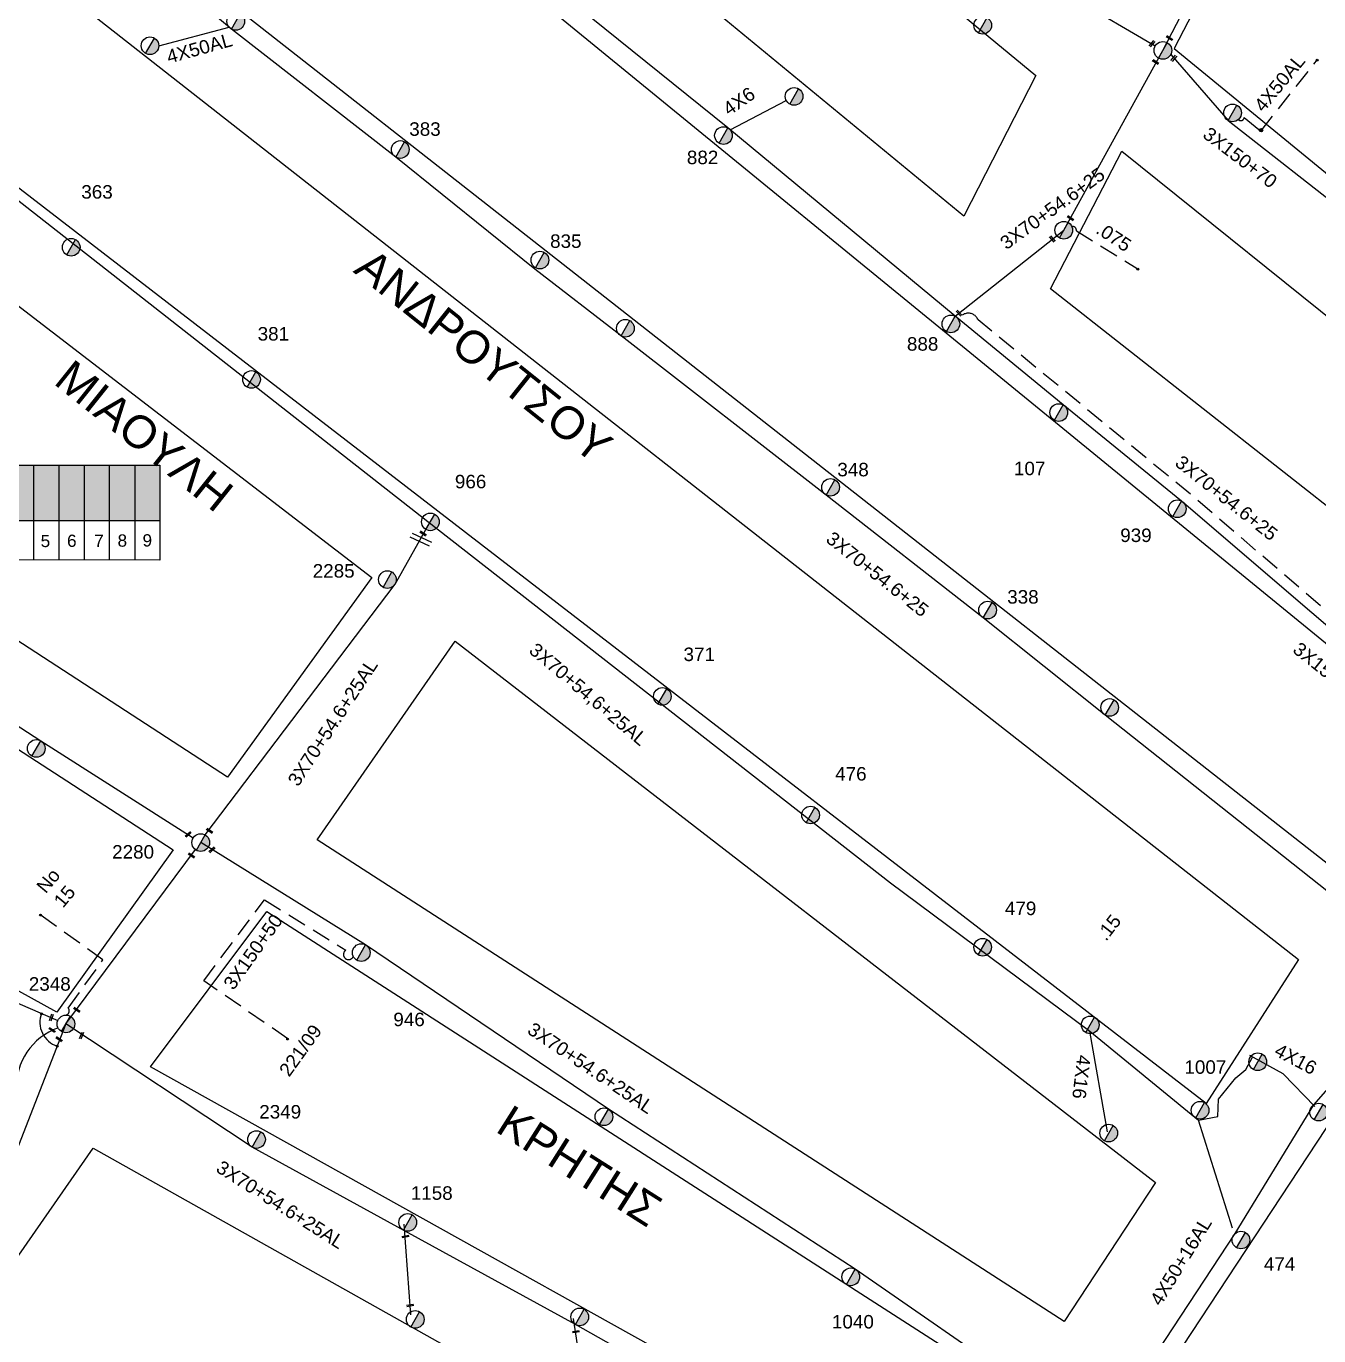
# Model space of a CAD drawing. Header units: millimetres. Extents: x 1421 to 13344, y 800 to 1949.
# Drawn here: x 11303.3 to 11475.7, y 1154.6 to 1329.3 of the extents above; entities that cross this region are included whole.
import ezdxf

# ---------------------------------------------------------------- set-up
doc = ezdxf.new("R2010")
doc.units = ezdxf.units.MM
doc.linetypes.add('DASHED', pattern=[19.05, 12.7, -6.35])
for name, color, linetype in [('Pillar OTE', 7, 'Continuous'), ('Άγνωστα', 7, 'Continuous'), ('Γυμνά εναέρια ΧΤ (3Φ)   4x50CU', 7, 'Continuous'), ('Γυμνά εναέρια ΧΤ και ΦΟΠ (3Φ)   4x50+16AL', 7, 'Continuous'), ('Εναέρια παροχή ΧΤ 4x16', 7, 'SYN_LINE'), ('Καλώδια ΧΤ   3x150+50CU', 7, 'DASHED'), ('Καλώδια ΧΤ   3x150+70AL', 7, 'DASHED'), ('Καλώδια ΧΤ   3x150AL+50CU', 7, 'DASHED'), ('Μηχανική τομή', 7, 'Continuous'), ('Στύλος ΦΜ', 7, 'Continuous'), ('Στύλος ΦΜ @ 1', 7, 'Continuous'), ('Συνδέσεις', 7, 'Continuous'), ('Συνεστραμμένα ΧΤ   3x70+54.6+25 AL', 7, 'SYN_LINE'), ('Τομή', 7, 'Continuous'), ('Υπόβαθρο ΔΕΗ', 7, 'Continuous'), ('Υπόγεια Καλώδια Δικτύου ΧΤ   .075', 7, 'DASHED'), ('Υπόγεια Καλώδια Δικτύου ΧΤ   .15', 7, 'DASHED'), ('Υπόγεια καλώδια Παροχών ΧΤ   4x50AL', 7, 'DASHED'), ('Υπόγεια καλώδια Παροχών ΧΤ   4x6', 7, 'DASHED')]:
    doc.layers.add(name, color=color, linetype=linetype)
doc.styles.add('arial', font='ARIAL.TTF')
doc.styles.get("Standard").update_dxf_attribs({"font": 'ARIAL.TTF'})
doc.linetypes.add('SYN_LINE', pattern='A,0.5,-0.0001,["/\\/\\/\\/",Standard,S=0.1,R=0,X=0,Y=-0.05],-0.25', length=0.7501)

# ---------------------------------------------------------------- blocks, each defined once
blk = doc.blocks.new('ΥΠΑΡΧΩΝ ΤΣΙΜΕΝΤΕΝΙΟΣ ΣΤΥΛΟΣ')
at = {"layer": 'Στύλος ΦΜ'}
blk.add_hatch(color=7, dxfattribs=at).paths.add_polyline_path([(-1.29, -2.28, 0.574793), (2.62, 0, 0.268822), (1.3, 2.27)])
at = {"layer": 'Στύλος ΦΜ', "color": 7}
blk.add_line((-1.29, -2.28), (1.3, 2.27), dxfattribs=at)
blk.add_circle((0, 0), 2.62, dxfattribs=at)
at = {"layer": 'Στύλος ΦΜ', "flags": 4}
for tag, p in [('ΑΡΙΘΜΟΣ', (-4.68, 8.05)), ('ΤΥΠΟΣ', (-4.91, 3.03))]:
    blk.add_attdef(tag, p, '', height=4, dxfattribs=at)
blk = doc.blocks.new('ΜΗΧΑΝΙΚΗ ΤΟΜΗ')
at = {"layer": 'Μηχανική τομή', "ltscale": 40}
for p, q in [((-1.89, 0.78), (1.89, 0.78)), ((1.89, 0), (-1.89, 0))]:
    blk.add_line(p, q, dxfattribs=at)
blk = doc.blocks.new('ΤΟΜΗ')
at = {"layer": 'Τομή', "ltscale": 40}
for p, q in [((-5.68, 0), (5.68, 0)), ((5.68, -2.33), (-5.68, -2.33))]:
    blk.add_line(p, q, dxfattribs=at)
blk = doc.blocks.new('_ΣΥΝΔΕΣΗ')
at = {"layer": 'Συνδέσεις', "linetype": 'SYN_LINE', "ltscale": 40}
blk.add_hatch(color=256, dxfattribs=at).paths.add_polyline_path([(0.5, -0.01, 1), (-0.5, -0.01, 1)])
at = {"layer": 'Συνδέσεις'}
blk.add_circle((0, -0.01), 0.5, dxfattribs=at)

msp = doc.modelspace()

# ---------------------------------------------------------------- hatches: boundary and pattern name
at = {"layer": 'Καλώδια ΧΤ   3x150AL+50CU', "linetype": 'DASHED', "ltscale": 0.2}
h = msp.add_hatch(color=30, dxfattribs=at)
h.dxf.hatch_style = 1
h.paths.add_polyline_path([(11300.98903, 1263.3691), (11304.28659, 1263.3659), (11304.28705, 1270.73574), (11300.98949, 1270.73594)])
h = msp.add_hatch(color=85, dxfattribs=at)
h.dxf.hatch_style = 1
h.paths.add_polyline_path([(11304.28659, 1263.3659), (11307.67259, 1263.36261), (11307.67305, 1270.73553), (11304.28705, 1270.73574)])
h = msp.add_hatch(color=6, dxfattribs=at)
h.dxf.hatch_style = 1
h.paths.add_polyline_path([(11307.67259, 1263.36261), (11311.06923, 1263.35931), (11311.06969, 1270.73531), (11307.67305, 1270.73553)])
h = msp.add_hatch(color=27, dxfattribs=at)
h.dxf.hatch_style = 1
h.paths.add_polyline_path([(11314.40674, 1270.7351), (11311.06969, 1270.73531), (11311.06923, 1263.35931), (11314.40628, 1263.35607)])
h = msp.add_hatch(color=1, dxfattribs=at)
h.dxf.hatch_style = 1
h.paths.add_polyline_path([(11317.79511, 1270.73489), (11314.40674, 1270.7351), (11314.40628, 1263.35607), (11317.79465, 1263.35278)])
h = msp.add_hatch(color=5, dxfattribs=at)
h.dxf.hatch_style = 1
h.paths.add_polyline_path([(11321.11522, 1270.73468), (11317.79511, 1270.73489), (11317.79465, 1263.35278), (11321.11475, 1263.34956)])

# ---------------------------------------------------------------- linework, layer by layer
at = {"layer": 'Pillar OTE', "ltscale": 40}
for points in [[(11290.78135, 1258.0963), (11290.78214, 1270.73658), (11321.11522, 1270.73468), (11321.11442, 1258.06693), (11290.78135, 1258.09722)], [(11304.28626, 1258.08374), (11304.28705, 1270.73574)], [(11307.67225, 1258.08036), (11307.67305, 1270.73553)], [(11311.0689, 1258.07696), (11311.06969, 1270.73531)], [(11314.40595, 1258.07363), (11314.40674, 1270.7351)], [(11317.79432, 1258.07025), (11317.79511, 1270.73489)], [(11290.78168, 1263.37902), (11321.11475, 1263.34956)]]:
    msp.add_lwpolyline(points, dxfattribs=at)
at = {"layer": 'Άγνωστα', "color": 6, "linetype": 'SYN_LINE', "ltscale": 8}
msp.add_lwpolyline([(11397.20976, 1315.49465), (11404.69379, 1319.41284)], dxfattribs=at)
at = {"layer": 'Άγνωστα', "color": 173, "linetype": 'DASHED', "ltscale": 0.2}
msp.add_lwpolyline([(11308.57367, 1197.34765, 0.551486026), (11308.88977, 1198.28791), (11313.51331, 1204.72896), (11305.27631, 1210.64166)], format="xyb", dxfattribs=at)
at = {"layer": 'Άγνωστα', "color": 27}
for points in [[(11459.71619, 1183.34529), (11462.29153, 1183.83008), (11462.34545, 1186.14656), (11464.66444, 1189.00174), (11466.01269, 1190.07917), (11466.9188, 1191.74823)], [(11464.2329, 1168.91441), (11459.71619, 1183.34529)]]:
    msp.add_lwpolyline(points, dxfattribs=at)
at = {"layer": 'Γυμνά εναέρια ΧΤ (3Φ)   4x50CU', "color": 2, "linetype": 'Continuous', "ltscale": 0.2}
msp.add_lwpolyline([(11320.96847, 1326.68119), (11330.33434, 1329.21332)], dxfattribs=at)
at = {"layer": 'Γυμνά εναέρια ΧΤ και ΦΟΠ (3Φ)   4x50+16AL', "color": 1, "linetype": 'Continuous', "ltscale": 0.2}
msp.add_lwpolyline([(11531.70667, 1246.51267), (11509.46094, 1224.49512), (11491.81725, 1204.4851), (11475.03747, 1185.36143), (11464.54475, 1168.18591), (11452.20048, 1149.4014), (11436.55048, 1125.62111)], dxfattribs=at)
at = {"layer": 'Εναέρια παροχή ΧΤ 4x16', "color": 27, "ltscale": 20}
for points in [[(11447.56867, 1181.78297), (11445.19577, 1195.19696)], [(11475.22916, 1185.16332), (11471.00282, 1189.53107), (11466.53148, 1191.9585)]]:
    msp.add_lwpolyline(points, dxfattribs=at)
at = {"layer": 'Καλώδια ΧΤ   3x150+50CU', "color": 6, "linetype": 'DASHED', "ltscale": 0.2}
msp.add_lwpolyline([(11492.19241, 1248.42926), (11487.53469, 1242.04444), (11458.62102, 1266.86552), (11430.28033, 1290.13239, 0.784726047), (11427.58813, 1289.7708)], format="xyb", dxfattribs=at)
at = {"layer": 'Καλώδια ΧΤ   3x150+70AL', "color": 6, "linetype": 'DASHED', "ltscale": 0.2}
msp.add_lwpolyline([(11464.99838, 1316.85511, 0.632298938), (11465.79201, 1317.12998), (11468.01129, 1315.31253)], format="xyb", dxfattribs=at)
at = {"layer": 'Καλώδια ΧΤ   3x150AL+50CU', "color": 1, "linetype": 'DASHED', "ltscale": 0.2}
msp.add_lwpolyline([(11338.16268, 1194.18797), (11326.97594, 1201.94316), (11326.97594, 1201.94316), (11326.97594, 1201.94316), (11326.97594, 1201.94316), (11335.06691, 1212.74882), (11345.91849, 1206.0138, 1.359281581), (11346.9226, 1205.17729)], format="xyb", dxfattribs=at)
at = {"layer": 'Συνεστραμμένα ΧΤ   3x70+54.6+25 AL', "color": 6, "linetype": 'SYN_LINE', "ltscale": 20}
for points in [[(11492.18856, 1236.11902), (11457.44864, 1265.94168), (11441.6343, 1278.78707), (11427.23766, 1290.60627), (11396.89983, 1315.75153), (11365.91421, 1340.76902), (11337.72195, 1364.03334), (11321.12227, 1375.3679)], [(11427.23766, 1290.60627), (11441.72256, 1302.09602), (11454.94905, 1326.09), (11465.35123, 1346.1702)], [(11455.98787, 1325.54058), (11463.65629, 1316.72948), (11496.84288, 1290.73708)]]:
    msp.add_lwpolyline(points, dxfattribs=at)
at = {"layer": 'Συνεστραμμένα ΧΤ   3x70+54.6+25 AL', "color": 2, "linetype": 'SYN_LINE', "ltscale": 20}
msp.add_lwpolyline([(11491.76461, 1204.42003), (11479.39692, 1211.87679), (11447.26051, 1237.37944), (11430.97768, 1250.37529), (11410.01598, 1266.75962), (11382.64582, 1287.9853), (11371.13498, 1296.91202), (11352.60568, 1311.84249), (11330.6577, 1328.94332), (11306.07078, 1349.47348)], dxfattribs=at)
at = {"layer": 'Συνεστραμμένα ΧΤ   3x70+54.6+25 AL', "color": 27, "ltscale": 20}
for points in [[(11443.10301, 1333.04731), (11453.93122, 1326.68774)], [(11287.89538, 1317.28267), (11356.87287, 1263.21736), (11418.61964, 1215.0097), (11445.19577, 1195.19696), (11459.71619, 1183.34529)]]:
    msp.add_lwpolyline(points, dxfattribs=at)
at = {"layer": 'Συνεστραμμένα ΧΤ   3x70+54.6+25 AL', "color": 151, "ltscale": 20}
for points in [[(11261.62705, 1270.14519), (11277.06929, 1252.25505), (11305.20486, 1233.95994), (11325.56315, 1221.00792)], [(11327.14242, 1221.39761), (11352.48463, 1254.86749), (11356.61759, 1262.15351)]]:
    msp.add_lwpolyline(points, dxfattribs=at)
at = {"layer": 'Συνεστραμμένα ΧΤ   3x70+54.6+25 AL', "color": 62, "linetype": 'SYN_LINE', "ltscale": 20}
for points in [[(11226.87726, 1241.11093), (11251.33104, 1225.85042), (11291.04581, 1203.75986), (11307.49723, 1196.6378)], [(11308.58032, 1196.1686), (11293.79866, 1158.32181), (11285.14183, 1143.76147), (11249.06497, 1122.75025)]]:
    msp.add_lwpolyline(points, dxfattribs=at)
at = {"layer": 'Συνεστραμμένα ΧΤ   3x70+54.6+25 AL', "color": 1, "linetype": 'SYN_LINE', "ltscale": 20}
msp.add_lwpolyline([(11436.87262, 1147.52862), (11413.88055, 1163.44636), (11380.95235, 1184.81662), (11348.56675, 1206.71544), (11326.55912, 1220.37443)], dxfattribs=at)
at = {"layer": 'Συνεστραμμένα ΧΤ   3x70+54.6+25 AL', "color": 173, "ltscale": 20}
msp.add_lwpolyline([(11434.90023, 1125.1028), (11402.84031, 1141.21009), (11376.55056, 1156.04303), (11353.76224, 1168.58416), (11333.4229, 1179.72639), (11308.58032, 1196.1686), (11325.85468, 1219.43017)], dxfattribs=at)
at = {"layer": 'Συνεστραμμένα ΧΤ   3x70+54.6+25 AL', "color": 173, "ltscale": 15}
for points in [[(11354.58218, 1157.345), (11353.69769, 1169.46906)], [(11378.36046, 1143.39392), (11376.2977, 1156.85527)]]:
    msp.add_lwpolyline(points, dxfattribs=at)
at = {"layer": 'Συνεστραμμένα ΧΤ   3x70+54.6+25 AL', "linetype": 'SYN_LINE', "ltscale": 8}
msp.add_arc((11310.28384, 1187.80825), 8.3033, 109.3977328, 183.136757, dxfattribs=at)
at = {"layer": 'Υπόβαθρο ΔΕΗ'}
for points in [[(11456.46016, 1326.32342), (11497.30802, 1292.87156), (11516.76278, 1317.42154), (11524.88295, 1310.54016), (11505.63452, 1286.52132), (11530.89956, 1265.69831), (11565.72787, 1304.18126), (11597.1095, 1369.91659), (11527.4713, 1447.31133), (11519.94929, 1449.30106), (11466.85977, 1346.46642), (11456.46016, 1326.32342)], [(11328.58063, 1386.24019), (11339.15627, 1404.31165), (11437.99501, 1322.7293), (11428.38249, 1303.98362), (11328.58063, 1386.24019)], [(11307.96612, 1350.03883), (11321.63144, 1373.746), (11492.20944, 1234.32868), (11479.76127, 1215.31075), (11307.96612, 1350.03883)], [(11289.63136, 1317.4378), (11301.91916, 1338.88371), (11473.01883, 1204.78168), (11460.73728, 1185.5381), (11289.63136, 1317.4378)], [(11439.95126, 1294.28568), (11449.46223, 1312.66548), (11516.98666, 1258.39053), (11511.20764, 1251.58164), (11501.04222, 1246.24237), (11439.95126, 1294.28568)], [(11263.53695, 1272.39296), (11283.23192, 1306.55968), (11349.39119, 1255.75047), (11330.13077, 1229.09024), (11263.53695, 1272.39296)], [(11242.18929, 1233.713), (11257.98915, 1261.47071), (11322.86258, 1219.38884), (11307.33857, 1197.76231), (11242.18929, 1233.713)], [(11342.10306, 1220.74029), (11360.52205, 1247.2416), (11453.94609, 1174.99852), (11441.78579, 1156.45615), (11342.10306, 1220.74029)], [(11438.49113, 1124.13066), (11477.9135, 1184.02909), (11532.49134, 1246.06426), (11613.68452, 1180.02017), (11513.04663, 1084.12019), (11438.49113, 1124.13066)], [(11319.86988, 1190.4542), (11335.39881, 1211.19341), (11435.30372, 1146.88635), (11425.50236, 1131.56288)], [(11425.50236, 1131.56288), (11319.86988, 1190.4542)], [(11270.66864, 1119.84786), (11312.20993, 1179.59683), (11368.98818, 1147.69136), (11330.7329, 1081.79543), (11270.66864, 1119.84786)]]:
    msp.add_lwpolyline(points, dxfattribs=at)
msp.add_arc((11308.41218, 1196.37864), 3.31197, 158.7659279, 252.7008434, dxfattribs=at)
at = {"layer": 'Υπόγεια Καλώδια Δικτύου ΧΤ   .075', "color": 6, "linetype": 'DASHED', "ltscale": 0.2}
msp.add_lwpolyline([(11442.79988, 1302.56809, -0.526097417), (11443.40264, 1302.02924), (11451.50301, 1296.96519)], format="xyb", dxfattribs=at)
at = {"layer": 'Υπόγεια καλώδια Παροχών ΧΤ   4x50AL', "color": 6, "ltscale": 0.2}
msp.add_lwpolyline([(11467.99558, 1315.3254), (11475.58241, 1324.87957)], dxfattribs=at)

# ---------------------------------------------------------------- block references
at = {"layer": 'Μηχανική τομή'}
for p, xscale, yscale, zscale, rotation in [((11453.55615, 1326.90803), 0.2499999999999681, 0.2499999999999681, 0.2499999999999681, 48.88232952355155), ((11455.77889, 1327.65368), 0.2500000000001928, 0.2500000000001928, 0.2500000000001928, 326.9559692365863), ((11453.91712, 1324.46142), 0.2500000000001928, 0.2500000000001928, 0.2500000000001928, 326.9559692365863), ((11456.47719, 1324.95681), 0.2499999999999681, 0.2499999999999681, 0.2499999999999681, 48.88232952355155), ((11442.5656, 1303.62538), 0.2500000000001928, 0.2500000000001928, 0.2500000000001928, 326.9559692365863), ((11440.12555, 1300.86718), 0.2500000000001928, 0.2500000000001928, 0.2500000000001928, 312.6268794242704), ((11427.66838, 1290.95872), 0.2500000000001928, 0.2500000000001928, 0.2500000000001928, 312.6268794242704), ((11356.17565, 1261.54971), 0.249999999999919, 0.249999999999919, 0.249999999999919, 326.3216353276003), ((11324.95263, 1221.40026), 0.249999999999919, 0.249999999999919, 0.249999999999919, 41.73814602004245), ((11327.68593, 1221.86801), 0.249999999999919, 0.249999999999919, 0.249999999999919, 326.3216353276003), ((11325.27936, 1218.56562), 0.249999999999919, 0.249999999999919, 0.249999999999919, 326.3216353276003), ((11328.14317, 1219.33843), 0.249999999999919, 0.249999999999919, 0.249999999999919, 41.73814602004245), ((11306.71637, 1197.00421), 0.249999999999919, 0.249999999999919, 0.249999999999919, 68.45138536945211), ((11309.97027, 1197.96587), 0.249999999999919, 0.249999999999919, 0.249999999999919, 326.3216353276003), ((11306.66578, 1195.28183), 0.249999999999919, 0.249999999999919, 0.249999999999919, 326.3216353276003), ((11307.61133, 1194.05721), 0.249999999999919, 0.249999999999919, 0.249999999999919, 326.3216353276003), ((11310.75141, 1194.58457), 0.249999999999919, 0.249999999999919, 0.249999999999919, 68.45138536945211), ((11353.88999, 1167.71114), 0.249999999999919, 0.249999999999919, 0.249999999999919, 9.70011471772233), ((11354.51171, 1158.50992), 0.249999999999919, 0.249999999999919, 0.249999999999919, 9.70011471772233), ((11376.64381, 1155.01088), 0.249999999999919, 0.249999999999919, 0.249999999999919, 9.70011471772233)]:
    msp.add_blockref('ΜΗΧΑΝΙΚΗ ΤΟΜΗ', p, dxfattribs=dict(at, xscale=xscale, yscale=yscale, zscale=zscale, rotation=rotation))
at = {"layer": 'Στύλος ΦΜ @ 1', "ltscale": 40}
ref = msp.add_blockref('ΥΠΑΡΧΩΝ ΤΣΙΜΕΝΤΕΝΙΟΣ ΣΤΥΛΟΣ', (11331.23873, 1329.96779), dxfattribs=dict(at, xscale=0.4499999999998181, yscale=0.4499999999998181, zscale=0.4499999999998181))
ref.add_attrib('ΤΥΠΟΣ', '382', (11332.14138, 1331.66841), dxfattribs={"layer": 'Στύλος ΦΜ', "height": 1.8, "flags": 4})
at = {"layer": 'Στύλος ΦΜ @ 1', "ltscale": 40, "xscale": 0.4499999999998181, "yscale": 0.4499999999998181, "zscale": 0.4499999999998181}
for p in [(11430.90329, 1329.44131), (11319.79116, 1326.71392), (11454.94679, 1326.09129), (11405.73721, 1319.95912), (11464.23732, 1317.75395), (11441.72029, 1302.09731), (11383.22685, 1289.00977), (11447.84155, 1238.40391), (11304.6193, 1232.93805), (11445.24553, 1196.05022), (11467.60356, 1191.12142), (11380.36679, 1183.79473), (11447.71633, 1181.60827), (11355.17835, 1156.74442), (11377.13159, 1157.0675)]:
    msp.add_blockref('ΥΠΑΡΧΩΝ ΤΣΙΜΕΝΤΕΝΙΟΣ ΣΤΥΛΟΣ', p, dxfattribs=at)
at = {"layer": 'Στύλος ΦΜ @ 1', "ltscale": 40}
ref = msp.add_blockref('ΥΠΑΡΧΩΝ ΤΣΙΜΕΝΤΕΝΙΟΣ ΣΤΥΛΟΣ', (11353.18671, 1312.86696), dxfattribs=dict(at, xscale=0.4499999999998181, yscale=0.4499999999998181, zscale=0.4499999999998181))
ref.add_attrib('ΤΥΠΟΣ', '383', (11354.38541, 1314.69475), dxfattribs={"layer": 'Στύλος ΦΜ', "height": 1.8, "flags": 4})
ref = msp.add_blockref('ΥΠΑΡΧΩΝ ΤΣΙΜΕΝΤΕΝΙΟΣ ΣΤΥΛΟΣ', (11396.31427, 1314.72964), dxfattribs=dict(at, xscale=0.4499999999998181, yscale=0.4499999999998181, zscale=0.4499999999998181))
ref.add_attrib('ΤΥΠΟΣ', '882', (11391.4279, 1310.91156), dxfattribs={"layer": 'Στύλος ΦΜ', "height": 1.8, "flags": 4})
ref = msp.add_blockref('ΥΠΑΡΧΩΝ ΤΣΙΜΕΝΤΕΝΙΟΣ ΣΤΥΛΟΣ', (11309.27388, 1299.81507), dxfattribs=dict(at, xscale=0.4499999999998181, yscale=0.4499999999998181, zscale=0.4499999999998181))
ref.add_attrib('ΤΥΠΟΣ', '363', (11310.62669, 1306.31042), dxfattribs={"layer": 'Στύλος ΦΜ', "height": 1.8, "flags": 4})
ref = msp.add_blockref('ΥΠΑΡΧΩΝ ΤΣΙΜΕΝΤΕΝΙΟΣ ΣΤΥΛΟΣ', (11371.81515, 1298.1104), dxfattribs=dict(at, xscale=0.4499999999998181, yscale=0.4499999999998181, zscale=0.4499999999998181))
ref.add_attrib('ΤΥΠΟΣ', '835', (11373.17734, 1299.73939), dxfattribs={"layer": 'Στύλος ΦΜ', "height": 1.8, "flags": 4})
ref = msp.add_blockref('ΥΠΑΡΧΩΝ ΤΣΙΜΕΝΤΕΝΙΟΣ ΣΤΥΛΟΣ', (11426.6521, 1289.58438), dxfattribs=dict(at, xscale=0.4499999999998181, yscale=0.4499999999998181, zscale=0.4499999999998181))
ref.add_attrib('ΤΥΠΟΣ', '888', (11420.78976, 1286.01925), dxfattribs={"layer": 'Στύλος ΦΜ', "height": 1.8, "flags": 4})
ref = msp.add_blockref('ΥΠΑΡΧΩΝ ΤΣΙΜΕΝΤΕΝΙΟΣ ΣΤΥΛΟΣ', (11333.33619, 1282.17377), dxfattribs=dict(at, xscale=0.4499999999998181, yscale=0.4499999999998181, zscale=0.4499999999998181))
ref.add_attrib('ΤΥΠΟΣ', '381', (11334.15635, 1287.37208), dxfattribs={"layer": 'Στύλος ΦΜ', "height": 1.8, "flags": 4})
ref = msp.add_blockref('ΥΠΑΡΧΩΝ ΤΣΙΜΕΝΤΕΝΙΟΣ ΣΤΥΛΟΣ', (11441.04874, 1277.76518), dxfattribs=dict(at, xscale=0.4499999999998181, yscale=0.4499999999998181, zscale=0.4499999999998181))
ref.add_attrib('ΤΥΠΟΣ', '107', (11435.06907, 1269.40389), dxfattribs={"layer": 'Στύλος ΦΜ', "height": 1.8, "flags": 4})
ref = msp.add_blockref('ΥΠΑΡΧΩΝ ΤΣΙΜΕΝΤΕΝΙΟΣ ΣΤΥΛΟΣ', (11410.59701, 1267.78409), dxfattribs=dict(at, xscale=0.4499999999998181, yscale=0.4499999999998181, zscale=0.4499999999998181))
ref.add_attrib('ΤΥΠΟΣ', '348', (11411.50432, 1269.25103), dxfattribs={"layer": 'Στύλος ΦΜ', "height": 1.8, "flags": 4})
ref = msp.add_blockref('ΥΠΑΡΧΩΝ ΤΣΙΜΕΝΤΕΝΙΟΣ ΣΤΥΛΟΣ', (11357.19862, 1263.17798), dxfattribs=dict(at, xscale=0.4499999999998181, yscale=0.4499999999998181, zscale=0.4499999999998181))
ref.add_attrib('ΤΥΠΟΣ', '966', (11360.4743, 1267.65229), dxfattribs={"layer": 'Στύλος ΦΜ', "height": 1.8, "flags": 4})
ref = msp.add_blockref('ΥΠΑΡΧΩΝ ΤΣΙΜΕΝΤΕΝΙΟΣ ΣΤΥΛΟΣ', (11456.86308, 1264.91979), dxfattribs=dict(at, xscale=0.4499999999998181, yscale=0.4499999999998181, zscale=0.4499999999998181))
ref.add_attrib('ΤΥΠΟΣ', '939', (11449.25435, 1260.48478), dxfattribs={"layer": 'Στύλος ΦΜ', "height": 1.8, "flags": 4})
ref = msp.add_blockref('ΥΠΑΡΧΩΝ ΤΣΙΜΕΝΤΕΝΙΟΣ ΣΤΥΛΟΣ', (11351.46886, 1255.46362), dxfattribs=dict(at, xscale=0.4499999999998181, yscale=0.4499999999998181, zscale=0.4499999999998181))
ref.add_attrib('ΤΥΠΟΣ', '2285', (11341.504, 1255.73228), dxfattribs={"layer": 'Στύλος ΦΜ', "height": 1.8, "flags": 4})
ref = msp.add_blockref('ΥΠΑΡΧΩΝ ΤΣΙΜΕΝΤΕΝΙΟΣ ΣΤΥΛΟΣ', (11431.55872, 1251.39976), dxfattribs=dict(at, xscale=0.4499999999998181, yscale=0.4499999999998181, zscale=0.4499999999998181))
ref.add_attrib('ΤΥΠΟΣ', '338', (11434.17276, 1252.26461), dxfattribs={"layer": 'Στύλος ΦΜ', "height": 1.8, "flags": 4})
ref = msp.add_blockref('ΥΠΑΡΧΩΝ ΤΣΙΜΕΝΤΕΝΙΟΣ ΣΤΥΛΟΣ', (11388.15461, 1239.8895), dxfattribs=dict(at, xscale=0.4499999999998181, yscale=0.4499999999998181, zscale=0.4499999999998181))
ref.add_attrib('ΤΥΠΟΣ', '371', (11390.97882, 1244.59955), dxfattribs={"layer": 'Στύλος ΦΜ', "height": 1.8, "flags": 4})
ref = msp.add_blockref('ΥΠΑΡΧΩΝ ΤΣΙΜΕΝΤΕΝΙΟΣ ΣΤΥΛΟΣ', (11407.93792, 1224.05577), dxfattribs=dict(at, xscale=0.4499999999998181, yscale=0.4499999999998181, zscale=0.4499999999998181))
ref.add_attrib('ΤΥΠΟΣ', '476', (11411.212, 1228.65527), dxfattribs={"layer": 'Στύλος ΦΜ', "height": 1.8, "flags": 4})
ref = msp.add_blockref('ΥΠΑΡΧΩΝ ΤΣΙΜΕΝΤΕΝΙΟΣ ΣΤΥΛΟΣ', (11326.55686, 1220.37572), dxfattribs=dict(at, xscale=0.4499999999998181, yscale=0.4499999999998181, zscale=0.4499999999998181))
ref.add_attrib('ΤΥΠΟΣ', '2280', (11314.74058, 1218.23457), dxfattribs={"layer": 'Στύλος ΦΜ', "height": 1.8, "flags": 4})
ref = msp.add_blockref('ΥΠΑΡΧΩΝ ΤΣΙΜΕΝΤΕΝΙΟΣ ΣΤΥΛΟΣ', (11430.89646, 1206.41448), dxfattribs=dict(at, xscale=0.4499999999998181, yscale=0.4499999999998181, zscale=0.4499999999998181))
ref.add_attrib('ΤΥΠΟΣ', '479', (11433.86021, 1210.69559), dxfattribs={"layer": 'Στύλος ΦΜ', "height": 1.8, "flags": 4})
ref = msp.add_blockref('ΥΠΑΡΧΩΝ ΤΣΙΜΕΝΤΕΝΙΟΣ ΣΤΥΛΟΣ', (11347.98119, 1205.69356), dxfattribs=dict(at, xscale=0.4499999999998181, yscale=0.4499999999998181, zscale=0.4499999999998181))
ref.add_attrib('ΤΥΠΟΣ', '946', (11352.25891, 1195.87633), dxfattribs={"layer": 'Στύλος ΦΜ', "height": 1.8, "flags": 4})
ref = msp.add_blockref('ΥΠΑΡΧΩΝ ΤΣΙΜΕΝΤΕΝΙΟΣ ΣΤΥΛΟΣ', (11308.57806, 1196.16989), dxfattribs=dict(at, xscale=0.4499999999998181, yscale=0.4499999999998181, zscale=0.4499999999998181))
ref.add_attrib('ΤΥΠΟΣ', '2348', (11303.62367, 1200.61052), dxfattribs={"layer": 'Στύλος ΦΜ', "height": 1.8, "flags": 4})
ref = msp.add_blockref('ΥΠΑΡΧΩΝ ΤΣΙΜΕΝΤΕΝΙΟΣ ΣΤΥΛΟΣ', (11459.90608, 1184.64673), dxfattribs=dict(at, xscale=0.4499999999998181, yscale=0.4499999999998181, zscale=0.4499999999998181))
ref.add_attrib('ΤΥΠΟΣ', '1007', (11457.81542, 1189.52007), dxfattribs={"layer": 'Στύλος ΦΜ', "height": 1.8, "flags": 4})
ref = msp.add_blockref('ΥΠΑΡΧΩΝ ΤΣΙΜΕΝΤΕΝΙΟΣ ΣΤΥΛΟΣ', (11334.00393, 1180.75086), dxfattribs=dict(at, xscale=0.4499999999998181, yscale=0.4499999999998181, zscale=0.4499999999998181))
ref.add_attrib('ΤΥΠΟΣ', '2349', (11334.36686, 1183.54992), dxfattribs={"layer": 'Στύλος ΦΜ', "height": 1.8, "flags": 4})
ref = msp.add_blockref('ΥΠΑΡΧΩΝ ΤΣΙΜΕΝΤΕΝΙΟΣ ΣΤΥΛΟΣ', (11475.72651, 1184.40626), dxfattribs=dict(at, xscale=0.4499999999998181, yscale=0.4499999999998181, zscale=0.4499999999998181))
ref.add_attrib('ΤΥΠΟΣ', '1578', (11478.30408, 1180.18198), dxfattribs={"layer": 'Στύλος ΦΜ', "height": 1.8, "flags": 4})
ref = msp.add_blockref('ΥΠΑΡΧΩΝ ΤΣΙΜΕΝΤΕΝΙΟΣ ΣΤΥΛΟΣ', (11354.18188, 1169.68464), dxfattribs=dict(at, xscale=0.4499999999998181, yscale=0.4499999999998181, zscale=0.4499999999998181))
ref.add_attrib('ΤΥΠΟΣ', '1158', (11354.58832, 1172.706), dxfattribs={"layer": 'Στύλος ΦΜ', "height": 1.8, "flags": 4})
ref = msp.add_blockref('ΥΠΑΡΧΩΝ ΤΣΙΜΕΝΤΕΝΙΟΣ ΣΤΥΛΟΣ', (11465.36274, 1167.33854), dxfattribs=dict(at, xscale=0.4499999999998181, yscale=0.4499999999998181, zscale=0.4499999999998181))
ref.add_attrib('ΤΥΠΟΣ', '474', (11468.41672, 1163.23762), dxfattribs={"layer": 'Στύλος ΦΜ', "height": 1.8, "flags": 4})
ref = msp.add_blockref('ΥΠΑΡΧΩΝ ΤΣΙΜΕΝΤΕΝΙΟΣ ΣΤΥΛΟΣ', (11413.29499, 1162.42447), dxfattribs=dict(at, xscale=0.4499999999998181, yscale=0.4499999999998181, zscale=0.4499999999998181))
ref.add_attrib('ΤΥΠΟΣ', '1040', (11410.78446, 1155.5299), dxfattribs={"layer": 'Στύλος ΦΜ', "height": 1.8, "flags": 4})
at = {"layer": 'Συνδέσεις'}
for p, xscale, yscale, zscale in [((11475.5174, 1324.7977), 0.25, 0.25, 0.25), ((11468.04192, 1315.44708), 0.4777242751394019, 0.4777242751394019, 0.4777242751394019), ((11451.60463, 1296.89419), 0.25, 0.25, 0.25), ((11305.17182, 1210.71191), 0.25, 0.25, 0.25), ((11305.30332, 1197.52062), 0.25, 0.25, 0.25), ((11338.15679, 1194.16257), 0.25, 0.25, 0.25), ((11307.41967, 1193.19689), 0.25, 0.25, 0.25)]:
    msp.add_blockref('_ΣΥΝΔΕΣΗ', p, dxfattribs=dict(at, xscale=xscale, yscale=yscale, zscale=zscale))
at = {"layer": 'Τομή', "xscale": 0.25, "yscale": 0.25, "zscale": 0.25, "rotation": 334.6679944973969}
msp.add_blockref('ΤΟΜΗ', (11356.05599, 1261.05979), dxfattribs=at)

# ---------------------------------------------------------------- texts
at = {"ltscale": 40, "char_height": 4, "width": 64.8866414, "attachment_point": 1, "style": 'arial'}
for s, insert, rotation in [('{\\H1.083x;ΑΝΔΡΟΥΤΣΟΥ}', (11349.50386, 1299.95276), 321.3606048), ('{\\H1.083x;ΜΙΑΟΥΛΗ}', (11309.48388, 1285.06442), 321.3606048), ('{\\H1.083x;ΚΡΗΤΗΣ}', (11368.04509, 1185.55017), 327.6650545)]:
    msp.add_mtext(s, dxfattribs=dict(at, insert=insert, rotation=rotation))
at = {"ltscale": 30, "char_height": 1.63441, "width": 11.2572904, "attachment_point": 1}
for s, insert in [('5', (11305.20358, 1261.44298)), ('6', (11308.72371, 1261.47004)), ('7', (11312.35215, 1261.47004)), ('8', (11315.46611, 1261.4971)), ('9', (11318.7967, 1261.52416))]:
    msp.add_mtext(s, dxfattribs=dict(at, insert=insert))
at = {"layer": 'Άγνωστα', "color": 7, "char_height": 1.8, "attachment_point": 1}
for s, insert, rotation in [('3X150+70', (11461.21716, 1316.00981), 322.6621011), ('3X70+54.6+25', (11457.53662, 1272.19983), 321.5650798), ('3X70+54.6+25', (11410.96454, 1262.03071), 321.5650798), ('3X150+50', (11473.26018, 1247.27781), 321.2940102), ('3X150+50', (11329.46455, 1201.62077), 54.6059203), ('221/09', (11336.89372, 1190.04562), 54.383609)]:
    msp.add_mtext_dynamic_manual_height_columns(s, width=1.8, gutter_width=12.5, heights=[0.04535], dxfattribs=dict(at, insert=insert, rotation=rotation))
at = {"layer": 'Άγνωστα', "color": 7}
note = msp.add_mtext_dynamic_manual_height_columns('3X70+54.6+25\\P', width=1.8, gutter_width=8.12433, heights=[0.04535, 1.83806, 0], dxfattribs=dict(at, insert=(11424.99368, 1295.0106), char_height=1.8, attachment_point=1, rotation=36.1437116))
for column, words in zip(note.columns.linked_columns, ['\\P', '\\P']):
    column.text = words
note = msp.add_mtext_dynamic_manual_height_columns('No ', width=1.8, gutter_width=1.61491, heights=[0.04535, 0], dxfattribs=dict(at, insert=(11302.30397, 1212.01299), char_height=1.8, attachment_point=1, rotation=50.0748241))
for column, words in zip(note.columns.linked_columns, ['15']):
    column.text = words
at = {"layer": 'Γυμνά εναέρια ΧΤ και ΦΟΠ (3Φ)   4x50+16AL', "color": 7, "insert": (11453.10291, 1159.35762), "char_height": 1.8, "attachment_point": 1, "rotation": 58.3673681}
msp.add_mtext_dynamic_manual_height_columns('4X50+16AL', width=1.8, gutter_width=12.5, heights=[0.04535], dxfattribs=at)
at = {"layer": 'Εναέρια παροχή ΧΤ 4x16', "color": 7, "char_height": 1.8, "attachment_point": 1}
for insert, rotation in [((11445.31814, 1191.90281), 263.227498), ((11470.50028, 1193.65722), 332.0897021)]:
    msp.add_mtext_dynamic_manual_height_columns('4X16', width=1.8, gutter_width=12.5, heights=[0.04535], dxfattribs=dict(at, insert=insert, rotation=rotation))
at = {"layer": 'Συνεστραμμένα ΧΤ   3x70+54.6+25 AL', "color": 7, "char_height": 1.8, "attachment_point": 1}
for s, insert, rotation in [('3X70+54,6+25AL', (11371.39076, 1247.17411), 319.827731), ('3X70+54.6+25AL', (11338.05097, 1228.72168), 56.7612084), ('3X70+54.6+25AL', (11371.00349, 1196.5088), 326.0128564), ('3X70+54.6+25AL', (11329.42212, 1178.07016), 327.5885899)]:
    msp.add_mtext_dynamic_manual_height_columns(s, width=1.8, gutter_width=12.5, heights=[0.04535], dxfattribs=dict(at, insert=insert, rotation=rotation))
at = {"layer": 'Υπόγεια Καλώδια Δικτύου ΧΤ   .075', "color": 7, "insert": (11446.85341, 1303.30853), "char_height": 1.8, "attachment_point": 1, "rotation": 326.5652664}
msp.add_mtext_dynamic_manual_height_columns('.075', width=1.8, gutter_width=12.5, heights=[0.04535], dxfattribs=at)
at = {"layer": 'Υπόγεια Καλώδια Δικτύου ΧΤ   .15', "color": 7, "insert": (11445.93831, 1208.22125), "char_height": 1.8, "attachment_point": 1, "rotation": 52.2134387}
msp.add_mtext_dynamic_manual_height_columns('.15', width=1.8, gutter_width=12.5, heights=[0.04535], dxfattribs=at)
at = {"layer": 'Υπόγεια καλώδια Παροχών ΧΤ   4x50AL', "color": 7, "char_height": 1.8, "attachment_point": 1}
for insert, rotation in [((11321.83117, 1326.06117), 15.4534381), ((11466.96047, 1318.87797), 50.3907562)]:
    msp.add_mtext_dynamic_manual_height_columns('4X50AL', width=1.8, gutter_width=12.5, heights=[0.04535], dxfattribs=dict(at, insert=insert, rotation=rotation))
at = {"layer": 'Υπόγεια καλώδια Παροχών ΧΤ   4x6', "color": 7, "insert": (11396.02631, 1318.78482), "char_height": 1.8, "attachment_point": 1, "rotation": 34.780218}
msp.add_mtext_dynamic_manual_height_columns('4X6', width=1.8, gutter_width=12.5, heights=[0.04535], dxfattribs=at)

doc.saveas('drawing.dxf')
